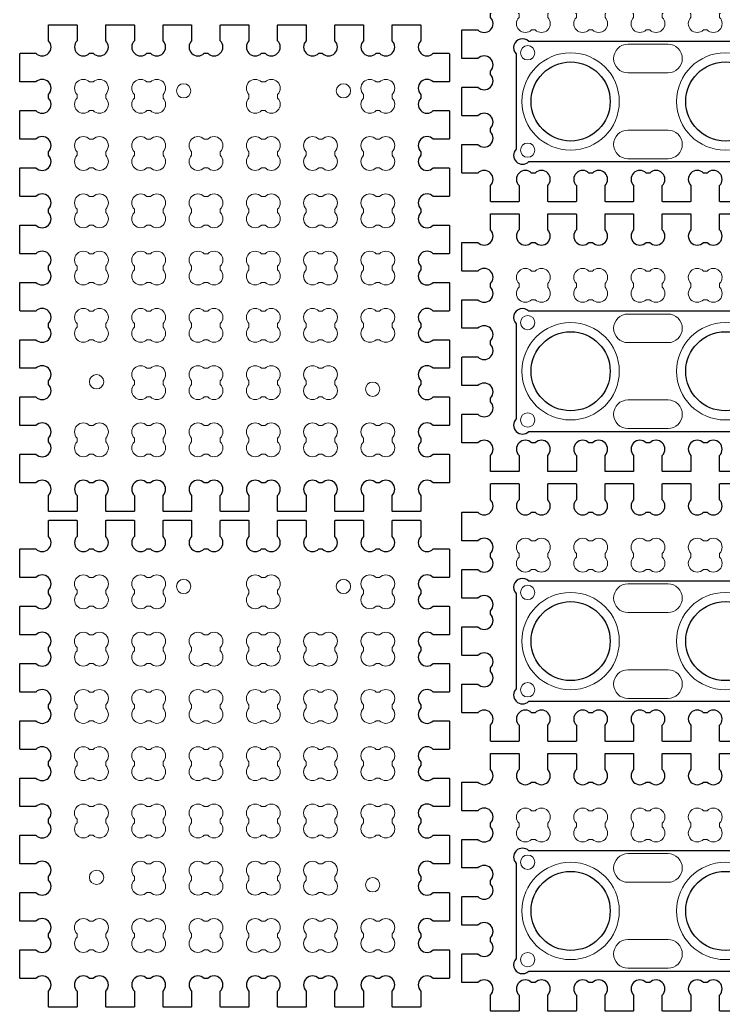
# Model space of a CAD drawing. Header units: millimetres. Extents: x -127 to 554, y -606 to 1045.
# Drawn here: x 311.4 to 434.2, y -32.5 to 140.6 of the extents above; entities that cross this region are included whole.
import ezdxf

# ---------------------------------------------------------------- set-up
doc = ezdxf.new("R2010")
doc.units = ezdxf.units.MM
doc.layers.get('0').update_dxf_attribs({"lineweight": 25})
doc.layers.add('grav1.5mm', color=4, linetype='Continuous')
doc.layers.add('holes', color=1, linetype='Continuous', lineweight=0)

# ---------------------------------------------------------------- blocks, each defined once
blk = doc.blocks.new('*U33')
for p, q in [((-13.5, -13), (-13.5, -13)), ((13.5, -13), (13.5, -13))]:
    blk.add_line(p, q)
blk.add_lwpolyline([(27.4, 22.5, -0.414214), (27.5, 22.4), (27.5, 19.69, 0.414214), (27.5, 17.5, 0.414214), (29.69, 17.5), (32.4, 17.5, -0.414214), (32.5, 17.4), (32.5, 12.6, -0.414214), (32.4, 12.5), (29.69, 12.5, 0.414214), (27.5, 12.5, 0.414214), (27.5, 10.31), (27.5, 9.69, 0.414214), (27.5, 7.5, 0.414214), (29.69, 7.5), (32.4, 7.5, -0.414214), (32.5, 7.4), (32.5, 2.6, -0.414214), (32.4, 2.5), (29.69, 2.5, 0.414214), (27.5, 2.5, 0.414214), (27.5, 0.31), (27.5, -0.31, 0.414214), (27.5, -2.5, 0.414214), (29.69, -2.5), (32.4, -2.5, -0.414214), (32.5, -2.6), (32.5, -7.4, -0.414214), (32.4, -7.5), (29.69, -7.5, 0.414214), (27.5, -7.5, 0.414214), (27.5, -9.69), (27.5, -10.31, 0.414214), (27.5, -12.5, 0.414214), (29.69, -12.5), (32.4, -12.5, -0.414214), (32.5, -12.6), (32.5, -17.4, -0.414214), (32.4, -17.5), (29.69, -17.5, 0.414214), (27.5, -17.5, 0.414214), (27.5, -19.69), (27.5, -22.4, -0.414214), (27.4, -22.5), (22.6, -22.5, -0.414214), (22.5, -22.4), (22.5, -19.69, 0.414214), (22.5, -17.5, 0.414214), (20.31, -17.5), (19.69, -17.5, 0.414214), (17.5, -17.5, 0.414214), (17.5, -19.69), (17.5, -22.4, -0.414214), (17.4, -22.5), (12.6, -22.5, -0.414214), (12.5, -22.4), (12.5, -19.69, 0.414214), (12.5, -17.5, 0.414214), (10.31, -17.5), (9.69, -17.5, 0.414214), (7.5, -17.5, 0.414214), (7.5, -19.69), (7.5, -22.4, -0.414214), (7.4, -22.5), (2.6, -22.5, -0.414214), (2.5, -22.4), (2.5, -19.69, 0.414214), (2.5, -17.5, 0.414214), (0.31, -17.5), (-0.31, -17.5, 0.414214), (-2.5, -17.5, 0.414214), (-2.5, -19.69), (-2.5, -22.4, -0.414214), (-2.6, -22.5), (-7.4, -22.5, -0.414214), (-7.5, -22.4), (-7.5, -19.69, 0.414214), (-7.5, -17.5, 0.414214), (-9.69, -17.5), (-10.31, -17.5, 0.414214), (-12.5, -17.5, 0.414214), (-12.5, -19.69), (-12.5, -22.4, -0.414214), (-12.6, -22.5), (-17.4, -22.5, -0.414214), (-17.5, -22.4), (-17.5, -19.69, 0.414214), (-17.5, -17.5, 0.414214), (-19.69, -17.5), (-20.31, -17.5, 0.414214), (-22.5, -17.5, 0.414214), (-22.5, -19.69), (-22.5, -22.4, -0.414214), (-22.6, -22.5), (-27.4, -22.5, -0.414214), (-27.5, -22.4), (-27.5, -19.69, 0.414214), (-27.5, -17.5, 0.414214), (-29.69, -17.5), (-32.4, -17.5, -0.414214), (-32.5, -17.4), (-32.5, -12.6, -0.414214), (-32.4, -12.5), (-29.69, -12.5, 0.414214), (-27.5, -12.5, 0.414214), (-27.5, -10.31), (-27.5, -9.69, 0.414214), (-27.5, -7.5, 0.414214), (-29.69, -7.5), (-32.4, -7.5, -0.414214), (-32.5, -7.4), (-32.5, -2.6, -0.414214), (-32.4, -2.5), (-29.69, -2.5, 0.414214), (-27.5, -2.5, 0.414214), (-27.5, -0.31), (-27.5, 0.31, 0.414214), (-27.5, 2.5, 0.414214), (-29.69, 2.5), (-32.4, 2.5, -0.414214), (-32.5, 2.6), (-32.5, 7.4, -0.414214), (-32.4, 7.5), (-29.69, 7.5, 0.414214), (-27.5, 7.5, 0.414214), (-27.5, 9.69), (-27.5, 10.31, 0.414214), (-27.5, 12.5, 0.414214), (-29.69, 12.5), (-32.4, 12.5, -0.414214), (-32.5, 12.6), (-32.5, 17.4, -0.414214), (-32.4, 17.5), (-29.69, 17.5, 0.414214), (-27.5, 17.5, 0.414214), (-27.5, 19.69), (-27.5, 22.4, -0.414214), (-27.4, 22.5), (-22.6, 22.5, -0.414214), (-22.5, 22.4), (-22.5, 19.69, 0.414214), (-22.5, 17.5, 0.414214), (-20.31, 17.5), (-19.69, 17.5, 0.414214), (-17.5, 17.5, 0.414214), (-17.5, 19.69), (-17.5, 22.4, -0.414214), (-17.4, 22.5), (-12.6, 22.5, -0.414214), (-12.5, 22.4), (-12.5, 19.69, 0.414214), (-12.5, 17.5, 0.414214), (-10.31, 17.5), (-9.69, 17.5, 0.414214), (-7.5, 17.5, 0.414214), (-7.5, 19.69), (-7.5, 22.4, -0.414214), (-7.4, 22.5), (-2.6, 22.5, -0.414214), (-2.5, 22.4), (-2.5, 19.69, 0.414214), (-2.5, 17.5, 0.414214), (-0.31, 17.5), (0.31, 17.5, 0.414214), (2.5, 17.5, 0.414214), (2.5, 19.69), (2.5, 22.4, -0.414214), (2.6, 22.5), (7.4, 22.5, -0.414214), (7.5, 22.4), (7.5, 19.69, 0.414214), (7.5, 17.5, 0.414214), (9.69, 17.5), (10.31, 17.5, 0.414214), (12.5, 17.5, 0.414214), (12.5, 19.69), (12.5, 22.4, -0.414214), (12.6, 22.5), (17.4, 22.5, -0.414214), (17.5, 22.4), (17.5, 19.69, 0.414214), (17.5, 17.5, 0.414214), (19.69, 17.5), (20.31, 17.5, 0.414214), (22.5, 17.5, 0.414214), (22.5, 19.69), (22.5, 22.4, -0.414214), (22.6, 22.5), (27.4, 22.5)], format="xyb", close=True)
at = {"layer": 'grav1.5mm', "flags": 128}
blk.add_lwpolyline([(23, 3.31, 1), (20.81, 5.5), (-20.81, 5.5, 1), (-23, 3.31), (-23, -13.31, 1), (-20.81, -15.5), (20.81, -15.5, 1), (23, -13.31), (23, 3.31)], format="xyb", dxfattribs=at)
at = {"layer": 'grav1.5mm'}
for centre in [(-13.5, -5), (13.5, -5)]:
    blk.add_circle(centre, 6.9, dxfattribs=at)
at = {"layer": 'holes'}
for points in [[(-22.5, 9.69, 0.414214), (-22.5, 7.5, 0.414214), (-20.31, 7.5), (-19.69, 7.5, 0.414214), (-17.5, 7.5, 0.414214), (-17.5, 9.69), (-17.5, 10.31, 0.414214), (-17.5, 12.5, 0.414214), (-19.69, 12.5), (-20.31, 12.5, 0.414214), (-22.5, 12.5, 0.414214), (-22.5, 10.31), (-22.5, 9.69)], [(-12.5, 9.69, 0.414214), (-12.5, 7.5, 0.414214), (-10.31, 7.5), (-9.69, 7.5, 0.414214), (-7.5, 7.5, 0.414214), (-7.5, 9.69), (-7.5, 10.31, 0.414214), (-7.5, 12.5, 0.414214), (-9.69, 12.5), (-10.31, 12.5, 0.414214), (-12.5, 12.5, 0.414214), (-12.5, 10.31), (-12.5, 9.69)], [(-2.5, 9.69, 0.414214), (-2.5, 7.5, 0.414214), (-0.31, 7.5), (0.31, 7.5, 0.414214), (2.5, 7.5, 0.414214), (2.5, 9.69), (2.5, 10.31, 0.414214), (2.5, 12.5, 0.414214), (0.31, 12.5), (-0.31, 12.5, 0.414214), (-2.5, 12.5, 0.414214), (-2.5, 10.31), (-2.5, 9.69)], [(7.5, 9.69, 0.414214), (7.5, 7.5, 0.414214), (9.69, 7.5), (10.31, 7.5, 0.414214), (12.5, 7.5, 0.414214), (12.5, 9.69), (12.5, 10.31, 0.414214), (12.5, 12.5, 0.414214), (10.31, 12.5), (9.69, 12.5, 0.414214), (7.5, 12.5, 0.414214), (7.5, 10.31), (7.5, 9.69)], [(17.5, 9.69, 0.414214), (17.5, 7.5, 0.414214), (19.69, 7.5), (20.31, 7.5, 0.414214), (22.5, 7.5, 0.414214), (22.5, 9.69), (22.5, 10.31, 0.414214), (22.5, 12.5, 0.414214), (20.31, 12.5), (19.69, 12.5, 0.414214), (17.5, 12.5, 0.414214), (17.5, 10.31), (17.5, 9.69)]]:
    blk.add_lwpolyline(points, format="xyb", close=True, dxfattribs=at)
at = {"layer": 'holes', "flags": 128}
for points in [[(6, 2.5), (6, 2.5, -0.414214), (3.5, 0), (-3.5, 0, -0.414214), (-6, 2.5), (-6, 2.5, -0.414214), (-3.5, 5), (3.5, 5, -0.414214), (6, 2.5)], [(6, -12.5), (6, -12.5, -0.414214), (3.5, -15), (-3.5, -15, -0.414214), (-6, -12.5), (-6, -12.5, -0.414214), (-3.5, -10), (3.5, -10, -0.414214), (6, -12.5)]]:
    blk.add_lwpolyline(points, format="xyb", dxfattribs=at)
at = {"layer": 'holes'}
for centre, radius in [((-21, 3.5), 1.25), ((-13.5, -5), 8.5), ((13.5, -5), 8.5), ((21, 3.5), 1.25), ((-21, -13.5), 1.25), ((21, -13.5), 1.25)]:
    blk.add_circle(centre, radius, dxfattribs=at)
blk = doc.blocks.new('*U34')
at = {"color": 0, "linetype": 'ByBlock', "lineweight": -2, "transparency": 16777216}
for p in [(0, 141.34), (0, 94.23), (0, 47.11), (0, 0)]:
    blk.add_blockref('*U33', p, dxfattribs=at)

msp = doc.modelspace()

# ---------------------------------------------------------------- linework, layer by layer
for points in [[(311.52, 59.76, -0.414214), (311.42, 59.86), (311.42, 64.66, -0.414214), (311.52, 64.76), (314.23, 64.76, 0.414214), (316.42, 64.76, 0.414214), (316.42, 66.95), (316.42, 67.57, 0.414214), (316.42, 69.76, 0.414214), (314.23, 69.76), (311.52, 69.76, -0.414214), (311.42, 69.86), (311.42, 74.66, -0.414214), (311.52, 74.76), (314.23, 74.76, 0.414214), (316.42, 74.76, 0.414214), (316.42, 76.95), (316.42, 77.57, 0.414214), (316.42, 79.76, 0.414214), (314.23, 79.76), (311.52, 79.76, -0.414214), (311.42, 79.86), (311.42, 84.66, -0.414214), (311.52, 84.76), (314.23, 84.76, 0.414214), (316.42, 84.76, 0.414214), (316.42, 86.95), (316.42, 87.57, 0.414214), (316.42, 89.76, 0.414214), (314.23, 89.76), (311.52, 89.76, -0.414214), (311.42, 89.86), (311.42, 94.66, -0.414214), (311.52, 94.76), (314.23, 94.76, 0.414214), (316.42, 94.76, 0.414214), (316.42, 96.95), (316.42, 97.57, 0.414214), (316.42, 99.76, 0.414214), (314.23, 99.76), (311.52, 99.76, -0.414214), (311.42, 99.86), (311.42, 104.66, -0.414214), (311.52, 104.76), (314.23, 104.76, 0.414214), (316.42, 104.76, 0.414214), (316.42, 106.95), (316.42, 107.57, 0.414214), (316.42, 109.76, 0.414214), (314.23, 109.76), (311.52, 109.76, -0.414214), (311.42, 109.86), (311.42, 114.66, -0.414214), (311.52, 114.76), (314.23, 114.76, 0.414214), (316.42, 114.76, 0.414214), (316.42, 116.95), (316.42, 117.57, 0.414214), (316.42, 119.76, 0.414214), (314.23, 119.76), (311.52, 119.76, -0.414214), (311.42, 119.86), (311.42, 124.66, -0.414214), (311.52, 124.76), (314.23, 124.76, 0.414214), (316.42, 124.76, 0.414214), (316.42, 126.95), (316.42, 127.57, 0.414214), (316.42, 129.76, 0.414214), (314.23, 129.76), (311.52, 129.76, -0.414214), (311.42, 129.86), (311.42, 134.66, -0.414214), (311.52, 134.76), (314.23, 134.76, 0.414214), (316.42, 134.76, 0.414214), (316.42, 136.95), (316.42, 139.66, -0.414214), (316.52, 139.76), (321.32, 139.76, -0.414214), (321.42, 139.66), (321.42, 136.95, 0.414214), (321.42, 134.76, 0.414214), (323.61, 134.76), (324.23, 134.76, 0.414214), (326.42, 134.76, 0.414214), (326.42, 136.95), (326.42, 139.66, -0.414214), (326.52, 139.76), (331.32, 139.76, -0.414214), (331.42, 139.66), (331.42, 136.95, 0.414214), (331.42, 134.76, 0.414214), (333.61, 134.76), (334.23, 134.76, 0.414214), (336.42, 134.76, 0.414214), (336.42, 136.95), (336.42, 139.66, -0.414214), (336.52, 139.76), (341.32, 139.76, -0.414214), (341.42, 139.66), (341.42, 136.95, 0.414214), (341.42, 134.76, 0.414214), (343.61, 134.76), (344.23, 134.76, 0.414214), (346.42, 134.76, 0.414214), (346.42, 136.95), (346.42, 139.66, -0.414214), (346.52, 139.76), (351.32, 139.76, -0.414214), (351.42, 139.66), (351.42, 136.95, 0.414214), (351.42, 134.76, 0.414214), (353.61, 134.76), (354.23, 134.76, 0.414214), (356.42, 134.76, 0.414214), (356.42, 136.95), (356.42, 139.66, -0.414214), (356.52, 139.76), (361.32, 139.76, -0.414214), (361.42, 139.66), (361.42, 136.95, 0.414214), (361.42, 134.76, 0.414214), (363.61, 134.76), (364.23, 134.76, 0.414214), (366.42, 134.76, 0.414214), (366.42, 136.95), (366.42, 139.66, -0.414214), (366.52, 139.76), (371.32, 139.76, -0.414214), (371.42, 139.66), (371.42, 136.95, 0.414214), (371.42, 134.76, 0.414214), (373.61, 134.76), (374.23, 134.76, 0.414214), (376.42, 134.76, 0.414214), (376.42, 136.95), (376.42, 139.66, -0.414214), (376.52, 139.76), (381.32, 139.76, -0.414214), (381.42, 139.66), (381.42, 136.95, 0.414214), (381.42, 134.76, 0.414214), (383.61, 134.76), (386.32, 134.76, -0.414214), (386.42, 134.66), (386.42, 129.86, -0.414214), (386.32, 129.76), (383.61, 129.76, 0.414214), (381.42, 129.76, 0.414214), (381.42, 127.57), (381.42, 126.95, 0.414214), (381.42, 124.76, 0.414214), (383.61, 124.76), (386.32, 124.76, -0.414214), (386.42, 124.66), (386.42, 119.86, -0.414214), (386.32, 119.76), (383.61, 119.76, 0.414214), (381.42, 119.76, 0.414214), (381.42, 117.57), (381.42, 116.95, 0.414214), (381.42, 114.76, 0.414214), (383.61, 114.76), (386.32, 114.76, -0.414214), (386.42, 114.66), (386.42, 109.86, -0.414214), (386.32, 109.76), (383.61, 109.76, 0.414214), (381.42, 109.76, 0.414214), (381.42, 107.57), (381.42, 106.95, 0.414214), (381.42, 104.76, 0.414214), (383.61, 104.76), (386.32, 104.76, -0.414214), (386.42, 104.66), (386.42, 99.86, -0.414214), (386.32, 99.76), (383.61, 99.76, 0.414214), (381.42, 99.76, 0.414214), (381.42, 97.57), (381.42, 96.95, 0.414214), (381.42, 94.76, 0.414214), (383.61, 94.76), (386.32, 94.76, -0.414214), (386.42, 94.66), (386.42, 89.86, -0.414214), (386.32, 89.76), (383.61, 89.76, 0.414214), (381.42, 89.76, 0.414214), (381.42, 87.57), (381.42, 86.95, 0.414214), (381.42, 84.76, 0.414214), (383.61, 84.76), (386.32, 84.76, -0.414214), (386.42, 84.66), (386.42, 79.86, -0.414214), (386.32, 79.76), (383.61, 79.76, 0.414214), (381.42, 79.76, 0.414214), (381.42, 77.57), (381.42, 76.95, 0.414214), (381.42, 74.76, 0.414214), (383.61, 74.76), (386.32, 74.76, -0.414214), (386.42, 74.66), (386.42, 69.86, -0.414214), (386.32, 69.76), (383.61, 69.76, 0.414214), (381.42, 69.76, 0.414214), (381.42, 67.57), (381.42, 66.95, 0.414214), (381.42, 64.76, 0.414214), (383.61, 64.76), (386.32, 64.76, -0.414214), (386.42, 64.66), (386.42, 59.86, -0.414214), (386.32, 59.76), (383.61, 59.76, 0.414214), (381.42, 59.76, 0.414214), (381.42, 57.57), (381.42, 54.86, -0.414214), (381.32, 54.76), (376.52, 54.76, -0.414214), (376.42, 54.86), (376.42, 57.57, 0.414214), (376.42, 59.76, 0.414214), (374.23, 59.76), (373.61, 59.76, 0.414214), (371.42, 59.76, 0.414214), (371.42, 57.57), (371.42, 54.86, -0.414214), (371.32, 54.76), (366.52, 54.76, -0.414214), (366.42, 54.86), (366.42, 57.57, 0.414214), (366.42, 59.76, 0.414214), (364.23, 59.76), (363.61, 59.76, 0.414214), (361.42, 59.76, 0.414214), (361.42, 57.57), (361.42, 54.86, -0.414214), (361.32, 54.76), (356.52, 54.76, -0.414214), (356.42, 54.86), (356.42, 57.57, 0.414214), (356.42, 59.76, 0.414214), (354.23, 59.76), (353.61, 59.76, 0.414214), (351.42, 59.76, 0.414214), (351.42, 57.57), (351.42, 54.86, -0.414214), (351.32, 54.76), (346.52, 54.76, -0.414214), (346.42, 54.86), (346.42, 57.57, 0.414214), (346.42, 59.76, 0.414214), (344.23, 59.76), (343.61, 59.76, 0.414214), (341.42, 59.76, 0.414214), (341.42, 57.57), (341.42, 54.86, -0.414214), (341.32, 54.76), (336.52, 54.76, -0.414214), (336.42, 54.86), (336.42, 57.57, 0.414214), (336.42, 59.76, 0.414214), (334.23, 59.76), (333.61, 59.76, 0.414214), (331.42, 59.76, 0.414214), (331.42, 57.57), (331.42, 54.86, -0.414214), (331.32, 54.76), (326.52, 54.76, -0.414214), (326.42, 54.86), (326.42, 57.57, 0.414214), (326.42, 59.76, 0.414214), (324.23, 59.76), (323.61, 59.76, 0.414214), (321.42, 59.76, 0.414214), (321.42, 57.57), (321.42, 54.86, -0.414214), (321.32, 54.76), (316.52, 54.76, -0.414214), (316.42, 54.86), (316.42, 57.57, 0.414214), (316.42, 59.76, 0.414214), (314.23, 59.76), (311.52, 59.76)], [(311.52, -26.78, -0.414214), (311.42, -26.68), (311.42, -21.88, -0.414214), (311.52, -21.78), (314.23, -21.78, 0.414214), (316.42, -21.78, 0.414214), (316.42, -19.59), (316.42, -18.98, 0.414214), (316.42, -16.78, 0.414214), (314.23, -16.78), (311.52, -16.78, -0.414214), (311.42, -16.68), (311.42, -11.88, -0.414214), (311.52, -11.78), (314.23, -11.78, 0.414214), (316.42, -11.78, 0.414214), (316.42, -9.59), (316.42, -8.98, 0.414214), (316.42, -6.78, 0.414214), (314.23, -6.78), (311.52, -6.78, -0.414214), (311.42, -6.68), (311.42, -1.88, -0.414214), (311.52, -1.78), (314.23, -1.78, 0.414214), (316.42, -1.78, 0.414214), (316.42, 0.41), (316.42, 1.02, 0.414214), (316.42, 3.22, 0.414214), (314.23, 3.22), (311.52, 3.22, -0.414214), (311.42, 3.32), (311.42, 8.12, -0.414214), (311.52, 8.22), (314.23, 8.22, 0.414214), (316.42, 8.22, 0.414214), (316.42, 10.41), (316.42, 11.02, 0.414214), (316.42, 13.22, 0.414214), (314.23, 13.22), (311.52, 13.22, -0.414214), (311.42, 13.32), (311.42, 18.12, -0.414214), (311.52, 18.22), (314.23, 18.22, 0.414214), (316.42, 18.22, 0.414214), (316.42, 20.41), (316.42, 21.02, 0.414214), (316.42, 23.22, 0.414214), (314.23, 23.22), (311.52, 23.22, -0.414214), (311.42, 23.32), (311.42, 28.12, -0.414214), (311.52, 28.22), (314.23, 28.22, 0.414214), (316.42, 28.22, 0.414214), (316.42, 30.41), (316.42, 31.02, 0.414214), (316.42, 33.22, 0.414214), (314.23, 33.22), (311.52, 33.22, -0.414214), (311.42, 33.32), (311.42, 38.12, -0.414214), (311.52, 38.22), (314.23, 38.22, 0.414214), (316.42, 38.22, 0.414214), (316.42, 40.41), (316.42, 41.02, 0.414214), (316.42, 43.22, 0.414214), (314.23, 43.22), (311.52, 43.22, -0.414214), (311.42, 43.32), (311.42, 48.12, -0.414214), (311.52, 48.22), (314.23, 48.22, 0.414214), (316.42, 48.22, 0.414214), (316.42, 50.41), (316.42, 53.12, -0.414214), (316.52, 53.22), (321.32, 53.22, -0.414214), (321.42, 53.12), (321.42, 50.41, 0.414214), (321.42, 48.22, 0.414214), (323.61, 48.22), (324.23, 48.22, 0.414214), (326.42, 48.22, 0.414214), (326.42, 50.41), (326.42, 53.12, -0.414214), (326.52, 53.22), (331.32, 53.22, -0.414214), (331.42, 53.12), (331.42, 50.41, 0.414214), (331.42, 48.22, 0.414214), (333.61, 48.22), (334.23, 48.22, 0.414214), (336.42, 48.22, 0.414214), (336.42, 50.41), (336.42, 53.12, -0.414214), (336.52, 53.22), (341.32, 53.22, -0.414214), (341.42, 53.12), (341.42, 50.41, 0.414214), (341.42, 48.22, 0.414214), (343.61, 48.22), (344.23, 48.22, 0.414214), (346.42, 48.22, 0.414214), (346.42, 50.41), (346.42, 53.12, -0.414214), (346.52, 53.22), (351.32, 53.22, -0.414214), (351.42, 53.12), (351.42, 50.41, 0.414214), (351.42, 48.22, 0.414214), (353.61, 48.22), (354.23, 48.22, 0.414214), (356.42, 48.22, 0.414214), (356.42, 50.41), (356.42, 53.12, -0.414214), (356.52, 53.22), (361.32, 53.22, -0.414214), (361.42, 53.12), (361.42, 50.41, 0.414214), (361.42, 48.22, 0.414214), (363.61, 48.22), (364.23, 48.22, 0.414214), (366.42, 48.22, 0.414214), (366.42, 50.41), (366.42, 53.12, -0.414214), (366.52, 53.22), (371.32, 53.22, -0.414214), (371.42, 53.12), (371.42, 50.41, 0.414214), (371.42, 48.22, 0.414214), (373.61, 48.22), (374.23, 48.22, 0.414214), (376.42, 48.22, 0.414214), (376.42, 50.41), (376.42, 53.12, -0.414214), (376.52, 53.22), (381.32, 53.22, -0.414214), (381.42, 53.12), (381.42, 50.41, 0.414214), (381.42, 48.22, 0.414214), (383.61, 48.22), (386.32, 48.22, -0.414214), (386.42, 48.12), (386.42, 43.32, -0.414214), (386.32, 43.22), (383.61, 43.22, 0.414214), (381.42, 43.22, 0.414214), (381.42, 41.02), (381.42, 40.41, 0.414214), (381.42, 38.22, 0.414214), (383.61, 38.22), (386.32, 38.22, -0.414214), (386.42, 38.12), (386.42, 33.32, -0.414214), (386.32, 33.22), (383.61, 33.22, 0.414214), (381.42, 33.22, 0.414214), (381.42, 31.02), (381.42, 30.41, 0.414214), (381.42, 28.22, 0.414214), (383.61, 28.22), (386.32, 28.22, -0.414214), (386.42, 28.12), (386.42, 23.32, -0.414214), (386.32, 23.22), (383.61, 23.22, 0.414214), (381.42, 23.22, 0.414214), (381.42, 21.02), (381.42, 20.41, 0.414214), (381.42, 18.22, 0.414214), (383.61, 18.22), (386.32, 18.22, -0.414214), (386.42, 18.12), (386.42, 13.32, -0.414214), (386.32, 13.22), (383.61, 13.22, 0.414214), (381.42, 13.22, 0.414214), (381.42, 11.02), (381.42, 10.41, 0.414214), (381.42, 8.22, 0.414214), (383.61, 8.22), (386.32, 8.22, -0.414214), (386.42, 8.12), (386.42, 3.32, -0.414214), (386.32, 3.22), (383.61, 3.22, 0.414214), (381.42, 3.22, 0.414214), (381.42, 1.02), (381.42, 0.41, 0.414214), (381.42, -1.78, 0.414214), (383.61, -1.78), (386.32, -1.78, -0.414214), (386.42, -1.88), (386.42, -6.68, -0.414214), (386.32, -6.78), (383.61, -6.78, 0.414214), (381.42, -6.78, 0.414214), (381.42, -8.98), (381.42, -9.59, 0.414214), (381.42, -11.78, 0.414214), (383.61, -11.78), (386.32, -11.78, -0.414214), (386.42, -11.88), (386.42, -16.68, -0.414214), (386.32, -16.78), (383.61, -16.78, 0.414214), (381.42, -16.78, 0.414214), (381.42, -18.98), (381.42, -19.59, 0.414214), (381.42, -21.78, 0.414214), (383.61, -21.78), (386.32, -21.78, -0.414214), (386.42, -21.88), (386.42, -26.68, -0.414214), (386.32, -26.78), (383.61, -26.78, 0.414214), (381.42, -26.78, 0.414214), (381.42, -28.98), (381.42, -31.68, -0.414214), (381.32, -31.78), (376.52, -31.78, -0.414214), (376.42, -31.68), (376.42, -28.98, 0.414214), (376.42, -26.78, 0.414214), (374.23, -26.78), (373.61, -26.78, 0.414214), (371.42, -26.78, 0.414214), (371.42, -28.98), (371.42, -31.68, -0.414214), (371.32, -31.78), (366.52, -31.78, -0.414214), (366.42, -31.68), (366.42, -28.98, 0.414214), (366.42, -26.78, 0.414214), (364.23, -26.78), (363.61, -26.78, 0.414214), (361.42, -26.78, 0.414214), (361.42, -28.98), (361.42, -31.68, -0.414214), (361.32, -31.78), (356.52, -31.78, -0.414214), (356.42, -31.68), (356.42, -28.98, 0.414214), (356.42, -26.78, 0.414214), (354.23, -26.78), (353.61, -26.78, 0.414214), (351.42, -26.78, 0.414214), (351.42, -28.98), (351.42, -31.68, -0.414214), (351.32, -31.78), (346.52, -31.78, -0.414214), (346.42, -31.68), (346.42, -28.98, 0.414214), (346.42, -26.78, 0.414214), (344.23, -26.78), (343.61, -26.78, 0.414214), (341.42, -26.78, 0.414214), (341.42, -28.98), (341.42, -31.68, -0.414214), (341.32, -31.78), (336.52, -31.78, -0.414214), (336.42, -31.68), (336.42, -28.98, 0.414214), (336.42, -26.78, 0.414214), (334.23, -26.78), (333.61, -26.78, 0.414214), (331.42, -26.78, 0.414214), (331.42, -28.98), (331.42, -31.68, -0.414214), (331.32, -31.78), (326.52, -31.78, -0.414214), (326.42, -31.68), (326.42, -28.98, 0.414214), (326.42, -26.78, 0.414214), (324.23, -26.78), (323.61, -26.78, 0.414214), (321.42, -26.78, 0.414214), (321.42, -28.98), (321.42, -31.68, -0.414214), (321.32, -31.78), (316.52, -31.78, -0.414214), (316.42, -31.68), (316.42, -28.98, 0.414214), (316.42, -26.78, 0.414214), (314.23, -26.78), (311.52, -26.78)]]:
    msp.add_lwpolyline(points, format="xyb", close=True)
at = {"layer": 'holes'}
for points in [[(324.23, 124.76, 0.414214), (326.42, 124.76, 0.414214), (326.42, 126.95), (326.42, 127.57, 0.414214), (326.42, 129.76, 0.414214), (324.23, 129.76), (323.61, 129.76, 0.414214), (321.42, 129.76, 0.414214), (321.42, 127.57), (321.42, 126.95, 0.414214), (321.42, 124.76, 0.414214), (323.61, 124.76), (324.23, 124.76)], [(334.23, 124.76, 0.414214), (336.42, 124.76, 0.414214), (336.42, 126.95), (336.42, 127.57, 0.414214), (336.42, 129.76, 0.414214), (334.23, 129.76), (333.61, 129.76, 0.414214), (331.42, 129.76, 0.414214), (331.42, 127.57), (331.42, 126.95, 0.414214), (331.42, 124.76, 0.414214), (333.61, 124.76), (334.23, 124.76)], [(354.23, 124.76, 0.414214), (356.42, 124.76, 0.414214), (356.42, 126.95), (356.42, 127.57, 0.414214), (356.42, 129.76, 0.414214), (354.23, 129.76), (353.61, 129.76, 0.414214), (351.42, 129.76, 0.414214), (351.42, 127.57), (351.42, 126.95, 0.414214), (351.42, 124.76, 0.414214), (353.61, 124.76), (354.23, 124.76)], [(374.23, 124.76, 0.414214), (376.42, 124.76, 0.414214), (376.42, 126.95), (376.42, 127.57, 0.414214), (376.42, 129.76, 0.414214), (374.23, 129.76), (373.61, 129.76, 0.414214), (371.42, 129.76, 0.414214), (371.42, 127.57), (371.42, 126.95, 0.414214), (371.42, 124.76, 0.414214), (373.61, 124.76), (374.23, 124.76)], [(324.23, 114.76, 0.414214), (326.42, 114.76, 0.414214), (326.42, 116.95), (326.42, 117.57, 0.414214), (326.42, 119.76, 0.414214), (324.23, 119.76), (323.61, 119.76, 0.414214), (321.42, 119.76, 0.414214), (321.42, 117.57), (321.42, 116.95, 0.414214), (321.42, 114.76, 0.414214), (323.61, 114.76), (324.23, 114.76)], [(334.23, 114.76, 0.414214), (336.42, 114.76, 0.414214), (336.42, 116.95), (336.42, 117.57, 0.414214), (336.42, 119.76, 0.414214), (334.23, 119.76), (333.61, 119.76, 0.414214), (331.42, 119.76, 0.414214), (331.42, 117.57), (331.42, 116.95, 0.414214), (331.42, 114.76, 0.414214), (333.61, 114.76), (334.23, 114.76)], [(344.23, 114.76, 0.414214), (346.42, 114.76, 0.414214), (346.42, 116.95), (346.42, 117.57, 0.414214), (346.42, 119.76, 0.414214), (344.23, 119.76), (343.61, 119.76, 0.414214), (341.42, 119.76, 0.414214), (341.42, 117.57), (341.42, 116.95, 0.414214), (341.42, 114.76, 0.414214), (343.61, 114.76), (344.23, 114.76)], [(354.23, 114.76, 0.414214), (356.42, 114.76, 0.414214), (356.42, 116.95), (356.42, 117.57, 0.414214), (356.42, 119.76, 0.414214), (354.23, 119.76), (353.61, 119.76, 0.414214), (351.42, 119.76, 0.414214), (351.42, 117.57), (351.42, 116.95, 0.414214), (351.42, 114.76, 0.414214), (353.61, 114.76), (354.23, 114.76)], [(364.23, 114.76, 0.414214), (366.42, 114.76, 0.414214), (366.42, 116.95), (366.42, 117.57, 0.414214), (366.42, 119.76, 0.414214), (364.23, 119.76), (363.61, 119.76, 0.414214), (361.42, 119.76, 0.414214), (361.42, 117.57), (361.42, 116.95, 0.414214), (361.42, 114.76, 0.414214), (363.61, 114.76), (364.23, 114.76)], [(374.23, 114.76, 0.414214), (376.42, 114.76, 0.414214), (376.42, 116.95), (376.42, 117.57, 0.414214), (376.42, 119.76, 0.414214), (374.23, 119.76), (373.61, 119.76, 0.414214), (371.42, 119.76, 0.414214), (371.42, 117.57), (371.42, 116.95, 0.414214), (371.42, 114.76, 0.414214), (373.61, 114.76), (374.23, 114.76)], [(324.23, 104.76, 0.414214), (326.42, 104.76, 0.414214), (326.42, 106.95), (326.42, 107.57, 0.414214), (326.42, 109.76, 0.414214), (324.23, 109.76), (323.61, 109.76, 0.414214), (321.42, 109.76, 0.414214), (321.42, 107.57), (321.42, 106.95, 0.414214), (321.42, 104.76, 0.414214), (323.61, 104.76), (324.23, 104.76)], [(334.23, 104.76, 0.414214), (336.42, 104.76, 0.414214), (336.42, 106.95), (336.42, 107.57, 0.414214), (336.42, 109.76, 0.414214), (334.23, 109.76), (333.61, 109.76, 0.414214), (331.42, 109.76, 0.414214), (331.42, 107.57), (331.42, 106.95, 0.414214), (331.42, 104.76, 0.414214), (333.61, 104.76), (334.23, 104.76)], [(344.23, 104.76, 0.414214), (346.42, 104.76, 0.414214), (346.42, 106.95), (346.42, 107.57, 0.414214), (346.42, 109.76, 0.414214), (344.23, 109.76), (343.61, 109.76, 0.414214), (341.42, 109.76, 0.414214), (341.42, 107.57), (341.42, 106.95, 0.414214), (341.42, 104.76, 0.414214), (343.61, 104.76), (344.23, 104.76)], [(354.23, 104.76, 0.414214), (356.42, 104.76, 0.414214), (356.42, 106.95), (356.42, 107.57, 0.414214), (356.42, 109.76, 0.414214), (354.23, 109.76), (353.61, 109.76, 0.414214), (351.42, 109.76, 0.414214), (351.42, 107.57), (351.42, 106.95, 0.414214), (351.42, 104.76, 0.414214), (353.61, 104.76), (354.23, 104.76)], [(364.23, 104.76, 0.414214), (366.42, 104.76, 0.414214), (366.42, 106.95), (366.42, 107.57, 0.414214), (366.42, 109.76, 0.414214), (364.23, 109.76), (363.61, 109.76, 0.414214), (361.42, 109.76, 0.414214), (361.42, 107.57), (361.42, 106.95, 0.414214), (361.42, 104.76, 0.414214), (363.61, 104.76), (364.23, 104.76)], [(374.23, 104.76, 0.414214), (376.42, 104.76, 0.414214), (376.42, 106.95), (376.42, 107.57, 0.414214), (376.42, 109.76, 0.414214), (374.23, 109.76), (373.61, 109.76, 0.414214), (371.42, 109.76, 0.414214), (371.42, 107.57), (371.42, 106.95, 0.414214), (371.42, 104.76, 0.414214), (373.61, 104.76), (374.23, 104.76)], [(324.23, 94.76, 0.414214), (326.42, 94.76, 0.414214), (326.42, 96.95), (326.42, 97.57, 0.414214), (326.42, 99.76, 0.414214), (324.23, 99.76), (323.61, 99.76, 0.414214), (321.42, 99.76, 0.414214), (321.42, 97.57), (321.42, 96.95, 0.414214), (321.42, 94.76, 0.414214), (323.61, 94.76), (324.23, 94.76)], [(334.23, 94.76, 0.414214), (336.42, 94.76, 0.414214), (336.42, 96.95), (336.42, 97.57, 0.414214), (336.42, 99.76, 0.414214), (334.23, 99.76), (333.61, 99.76, 0.414214), (331.42, 99.76, 0.414214), (331.42, 97.57), (331.42, 96.95, 0.414214), (331.42, 94.76, 0.414214), (333.61, 94.76), (334.23, 94.76)], [(344.23, 94.76, 0.414214), (346.42, 94.76, 0.414214), (346.42, 96.95), (346.42, 97.57, 0.414214), (346.42, 99.76, 0.414214), (344.23, 99.76), (343.61, 99.76, 0.414214), (341.42, 99.76, 0.414214), (341.42, 97.57), (341.42, 96.95, 0.414214), (341.42, 94.76, 0.414214), (343.61, 94.76), (344.23, 94.76)], [(354.23, 94.76, 0.414214), (356.42, 94.76, 0.414214), (356.42, 96.95), (356.42, 97.57, 0.414214), (356.42, 99.76, 0.414214), (354.23, 99.76), (353.61, 99.76, 0.414214), (351.42, 99.76, 0.414214), (351.42, 97.57), (351.42, 96.95, 0.414214), (351.42, 94.76, 0.414214), (353.61, 94.76), (354.23, 94.76)], [(364.23, 94.76, 0.414214), (366.42, 94.76, 0.414214), (366.42, 96.95), (366.42, 97.57, 0.414214), (366.42, 99.76, 0.414214), (364.23, 99.76), (363.61, 99.76, 0.414214), (361.42, 99.76, 0.414214), (361.42, 97.57), (361.42, 96.95, 0.414214), (361.42, 94.76, 0.414214), (363.61, 94.76), (364.23, 94.76)], [(374.23, 94.76, 0.414214), (376.42, 94.76, 0.414214), (376.42, 96.95), (376.42, 97.57, 0.414214), (376.42, 99.76, 0.414214), (374.23, 99.76), (373.61, 99.76, 0.414214), (371.42, 99.76, 0.414214), (371.42, 97.57), (371.42, 96.95, 0.414214), (371.42, 94.76, 0.414214), (373.61, 94.76), (374.23, 94.76)], [(324.23, 84.76, 0.414214), (326.42, 84.76, 0.414214), (326.42, 86.95), (326.42, 87.57, 0.414214), (326.42, 89.76, 0.414214), (324.23, 89.76), (323.61, 89.76, 0.414214), (321.42, 89.76, 0.414214), (321.42, 87.57), (321.42, 86.95, 0.414214), (321.42, 84.76, 0.414214), (323.61, 84.76), (324.23, 84.76)], [(334.23, 84.76, 0.414214), (336.42, 84.76, 0.414214), (336.42, 86.95), (336.42, 87.57, 0.414214), (336.42, 89.76, 0.414214), (334.23, 89.76), (333.61, 89.76, 0.414214), (331.42, 89.76, 0.414214), (331.42, 87.57), (331.42, 86.95, 0.414214), (331.42, 84.76, 0.414214), (333.61, 84.76), (334.23, 84.76)], [(344.23, 84.76, 0.414214), (346.42, 84.76, 0.414214), (346.42, 86.95), (346.42, 87.57, 0.414214), (346.42, 89.76, 0.414214), (344.23, 89.76), (343.61, 89.76, 0.414214), (341.42, 89.76, 0.414214), (341.42, 87.57), (341.42, 86.95, 0.414214), (341.42, 84.76, 0.414214), (343.61, 84.76), (344.23, 84.76)], [(354.23, 84.76, 0.414214), (356.42, 84.76, 0.414214), (356.42, 86.95), (356.42, 87.57, 0.414214), (356.42, 89.76, 0.414214), (354.23, 89.76), (353.61, 89.76, 0.414214), (351.42, 89.76, 0.414214), (351.42, 87.57), (351.42, 86.95, 0.414214), (351.42, 84.76, 0.414214), (353.61, 84.76), (354.23, 84.76)], [(364.23, 84.76, 0.414214), (366.42, 84.76, 0.414214), (366.42, 86.95), (366.42, 87.57, 0.414214), (366.42, 89.76, 0.414214), (364.23, 89.76), (363.61, 89.76, 0.414214), (361.42, 89.76, 0.414214), (361.42, 87.57), (361.42, 86.95, 0.414214), (361.42, 84.76, 0.414214), (363.61, 84.76), (364.23, 84.76)], [(374.23, 84.76, 0.414214), (376.42, 84.76, 0.414214), (376.42, 86.95), (376.42, 87.57, 0.414214), (376.42, 89.76, 0.414214), (374.23, 89.76), (373.61, 89.76, 0.414214), (371.42, 89.76, 0.414214), (371.42, 87.57), (371.42, 86.95, 0.414214), (371.42, 84.76, 0.414214), (373.61, 84.76), (374.23, 84.76)], [(334.23, 74.76, 0.414214), (336.42, 74.76, 0.414214), (336.42, 76.95), (336.42, 77.57, 0.414214), (336.42, 79.76, 0.414214), (334.23, 79.76), (333.61, 79.76, 0.414214), (331.42, 79.76, 0.414214), (331.42, 77.57), (331.42, 76.95, 0.414214), (331.42, 74.76, 0.414214), (333.61, 74.76), (334.23, 74.76)], [(344.23, 74.76, 0.414214), (346.42, 74.76, 0.414214), (346.42, 76.95), (346.42, 77.57, 0.414214), (346.42, 79.76, 0.414214), (344.23, 79.76), (343.61, 79.76, 0.414214), (341.42, 79.76, 0.414214), (341.42, 77.57), (341.42, 76.95, 0.414214), (341.42, 74.76, 0.414214), (343.61, 74.76), (344.23, 74.76)], [(354.23, 74.76, 0.414214), (356.42, 74.76, 0.414214), (356.42, 76.95), (356.42, 77.57, 0.414214), (356.42, 79.76, 0.414214), (354.23, 79.76), (353.61, 79.76, 0.414214), (351.42, 79.76, 0.414214), (351.42, 77.57), (351.42, 76.95, 0.414214), (351.42, 74.76, 0.414214), (353.61, 74.76), (354.23, 74.76)], [(364.23, 74.76, 0.414214), (366.42, 74.76, 0.414214), (366.42, 76.95), (366.42, 77.57, 0.414214), (366.42, 79.76, 0.414214), (364.23, 79.76), (363.61, 79.76, 0.414214), (361.42, 79.76, 0.414214), (361.42, 77.57), (361.42, 76.95, 0.414214), (361.42, 74.76, 0.414214), (363.61, 74.76), (364.23, 74.76)], [(324.23, 64.76, 0.414214), (326.42, 64.76, 0.414214), (326.42, 66.95), (326.42, 67.57, 0.414214), (326.42, 69.76, 0.414214), (324.23, 69.76), (323.61, 69.76, 0.414214), (321.42, 69.76, 0.414214), (321.42, 67.57), (321.42, 66.95, 0.414214), (321.42, 64.76, 0.414214), (323.61, 64.76), (324.23, 64.76)], [(334.23, 64.76, 0.414214), (336.42, 64.76, 0.414214), (336.42, 66.95), (336.42, 67.57, 0.414214), (336.42, 69.76, 0.414214), (334.23, 69.76), (333.61, 69.76, 0.414214), (331.42, 69.76, 0.414214), (331.42, 67.57), (331.42, 66.95, 0.414214), (331.42, 64.76, 0.414214), (333.61, 64.76), (334.23, 64.76)], [(344.23, 64.76, 0.414214), (346.42, 64.76, 0.414214), (346.42, 66.95), (346.42, 67.57, 0.414214), (346.42, 69.76, 0.414214), (344.23, 69.76), (343.61, 69.76, 0.414214), (341.42, 69.76, 0.414214), (341.42, 67.57), (341.42, 66.95, 0.414214), (341.42, 64.76, 0.414214), (343.61, 64.76), (344.23, 64.76)], [(354.23, 64.76, 0.414214), (356.42, 64.76, 0.414214), (356.42, 66.95), (356.42, 67.57, 0.414214), (356.42, 69.76, 0.414214), (354.23, 69.76), (353.61, 69.76, 0.414214), (351.42, 69.76, 0.414214), (351.42, 67.57), (351.42, 66.95, 0.414214), (351.42, 64.76, 0.414214), (353.61, 64.76), (354.23, 64.76)], [(364.23, 64.76, 0.414214), (366.42, 64.76, 0.414214), (366.42, 66.95), (366.42, 67.57, 0.414214), (366.42, 69.76, 0.414214), (364.23, 69.76), (363.61, 69.76, 0.414214), (361.42, 69.76, 0.414214), (361.42, 67.57), (361.42, 66.95, 0.414214), (361.42, 64.76, 0.414214), (363.61, 64.76), (364.23, 64.76)], [(374.23, 64.76, 0.414214), (376.42, 64.76, 0.414214), (376.42, 66.95), (376.42, 67.57, 0.414214), (376.42, 69.76, 0.414214), (374.23, 69.76), (373.61, 69.76, 0.414214), (371.42, 69.76, 0.414214), (371.42, 67.57), (371.42, 66.95, 0.414214), (371.42, 64.76, 0.414214), (373.61, 64.76), (374.23, 64.76)], [(324.23, 38.22, 0.414214), (326.42, 38.22, 0.414214), (326.42, 40.41), (326.42, 41.02, 0.414214), (326.42, 43.22, 0.414214), (324.23, 43.22), (323.61, 43.22, 0.414214), (321.42, 43.22, 0.414214), (321.42, 41.02), (321.42, 40.41, 0.414214), (321.42, 38.22, 0.414214), (323.61, 38.22), (324.23, 38.22)], [(334.23, 38.22, 0.414214), (336.42, 38.22, 0.414214), (336.42, 40.41), (336.42, 41.02, 0.414214), (336.42, 43.22, 0.414214), (334.23, 43.22), (333.61, 43.22, 0.414214), (331.42, 43.22, 0.414214), (331.42, 41.02), (331.42, 40.41, 0.414214), (331.42, 38.22, 0.414214), (333.61, 38.22), (334.23, 38.22)], [(354.23, 38.22, 0.414214), (356.42, 38.22, 0.414214), (356.42, 40.41), (356.42, 41.02, 0.414214), (356.42, 43.22, 0.414214), (354.23, 43.22), (353.61, 43.22, 0.414214), (351.42, 43.22, 0.414214), (351.42, 41.02), (351.42, 40.41, 0.414214), (351.42, 38.22, 0.414214), (353.61, 38.22), (354.23, 38.22)], [(374.23, 38.22, 0.414214), (376.42, 38.22, 0.414214), (376.42, 40.41), (376.42, 41.02, 0.414214), (376.42, 43.22, 0.414214), (374.23, 43.22), (373.61, 43.22, 0.414214), (371.42, 43.22, 0.414214), (371.42, 41.02), (371.42, 40.41, 0.414214), (371.42, 38.22, 0.414214), (373.61, 38.22), (374.23, 38.22)], [(324.23, 28.22, 0.414214), (326.42, 28.22, 0.414214), (326.42, 30.41), (326.42, 31.02, 0.414214), (326.42, 33.22, 0.414214), (324.23, 33.22), (323.61, 33.22, 0.414214), (321.42, 33.22, 0.414214), (321.42, 31.02), (321.42, 30.41, 0.414214), (321.42, 28.22, 0.414214), (323.61, 28.22), (324.23, 28.22)], [(334.23, 28.22, 0.414214), (336.42, 28.22, 0.414214), (336.42, 30.41), (336.42, 31.02, 0.414214), (336.42, 33.22, 0.414214), (334.23, 33.22), (333.61, 33.22, 0.414214), (331.42, 33.22, 0.414214), (331.42, 31.02), (331.42, 30.41, 0.414214), (331.42, 28.22, 0.414214), (333.61, 28.22), (334.23, 28.22)], [(344.23, 28.22, 0.414214), (346.42, 28.22, 0.414214), (346.42, 30.41), (346.42, 31.02, 0.414214), (346.42, 33.22, 0.414214), (344.23, 33.22), (343.61, 33.22, 0.414214), (341.42, 33.22, 0.414214), (341.42, 31.02), (341.42, 30.41, 0.414214), (341.42, 28.22, 0.414214), (343.61, 28.22), (344.23, 28.22)], [(354.23, 28.22, 0.414214), (356.42, 28.22, 0.414214), (356.42, 30.41), (356.42, 31.02, 0.414214), (356.42, 33.22, 0.414214), (354.23, 33.22), (353.61, 33.22, 0.414214), (351.42, 33.22, 0.414214), (351.42, 31.02), (351.42, 30.41, 0.414214), (351.42, 28.22, 0.414214), (353.61, 28.22), (354.23, 28.22)], [(364.23, 28.22, 0.414214), (366.42, 28.22, 0.414214), (366.42, 30.41), (366.42, 31.02, 0.414214), (366.42, 33.22, 0.414214), (364.23, 33.22), (363.61, 33.22, 0.414214), (361.42, 33.22, 0.414214), (361.42, 31.02), (361.42, 30.41, 0.414214), (361.42, 28.22, 0.414214), (363.61, 28.22), (364.23, 28.22)], [(374.23, 28.22, 0.414214), (376.42, 28.22, 0.414214), (376.42, 30.41), (376.42, 31.02, 0.414214), (376.42, 33.22, 0.414214), (374.23, 33.22), (373.61, 33.22, 0.414214), (371.42, 33.22, 0.414214), (371.42, 31.02), (371.42, 30.41, 0.414214), (371.42, 28.22, 0.414214), (373.61, 28.22), (374.23, 28.22)], [(324.23, 18.22, 0.414214), (326.42, 18.22, 0.414214), (326.42, 20.41), (326.42, 21.02, 0.414214), (326.42, 23.22, 0.414214), (324.23, 23.22), (323.61, 23.22, 0.414214), (321.42, 23.22, 0.414214), (321.42, 21.02), (321.42, 20.41, 0.414214), (321.42, 18.22, 0.414214), (323.61, 18.22), (324.23, 18.22)], [(334.23, 18.22, 0.414214), (336.42, 18.22, 0.414214), (336.42, 20.41), (336.42, 21.02, 0.414214), (336.42, 23.22, 0.414214), (334.23, 23.22), (333.61, 23.22, 0.414214), (331.42, 23.22, 0.414214), (331.42, 21.02), (331.42, 20.41, 0.414214), (331.42, 18.22, 0.414214), (333.61, 18.22), (334.23, 18.22)], [(344.23, 18.22, 0.414214), (346.42, 18.22, 0.414214), (346.42, 20.41), (346.42, 21.02, 0.414214), (346.42, 23.22, 0.414214), (344.23, 23.22), (343.61, 23.22, 0.414214), (341.42, 23.22, 0.414214), (341.42, 21.02), (341.42, 20.41, 0.414214), (341.42, 18.22, 0.414214), (343.61, 18.22), (344.23, 18.22)], [(354.23, 18.22, 0.414214), (356.42, 18.22, 0.414214), (356.42, 20.41), (356.42, 21.02, 0.414214), (356.42, 23.22, 0.414214), (354.23, 23.22), (353.61, 23.22, 0.414214), (351.42, 23.22, 0.414214), (351.42, 21.02), (351.42, 20.41, 0.414214), (351.42, 18.22, 0.414214), (353.61, 18.22), (354.23, 18.22)], [(364.23, 18.22, 0.414214), (366.42, 18.22, 0.414214), (366.42, 20.41), (366.42, 21.02, 0.414214), (366.42, 23.22, 0.414214), (364.23, 23.22), (363.61, 23.22, 0.414214), (361.42, 23.22, 0.414214), (361.42, 21.02), (361.42, 20.41, 0.414214), (361.42, 18.22, 0.414214), (363.61, 18.22), (364.23, 18.22)], [(374.23, 18.22, 0.414214), (376.42, 18.22, 0.414214), (376.42, 20.41), (376.42, 21.02, 0.414214), (376.42, 23.22, 0.414214), (374.23, 23.22), (373.61, 23.22, 0.414214), (371.42, 23.22, 0.414214), (371.42, 21.02), (371.42, 20.41, 0.414214), (371.42, 18.22, 0.414214), (373.61, 18.22), (374.23, 18.22)], [(324.23, 8.22, 0.414214), (326.42, 8.22, 0.414214), (326.42, 10.41), (326.42, 11.02, 0.414214), (326.42, 13.22, 0.414214), (324.23, 13.22), (323.61, 13.22, 0.414214), (321.42, 13.22, 0.414214), (321.42, 11.02), (321.42, 10.41, 0.414214), (321.42, 8.22, 0.414214), (323.61, 8.22), (324.23, 8.22)], [(334.23, 8.22, 0.414214), (336.42, 8.22, 0.414214), (336.42, 10.41), (336.42, 11.02, 0.414214), (336.42, 13.22, 0.414214), (334.23, 13.22), (333.61, 13.22, 0.414214), (331.42, 13.22, 0.414214), (331.42, 11.02), (331.42, 10.41, 0.414214), (331.42, 8.22, 0.414214), (333.61, 8.22), (334.23, 8.22)], [(344.23, 8.22, 0.414214), (346.42, 8.22, 0.414214), (346.42, 10.41), (346.42, 11.02, 0.414214), (346.42, 13.22, 0.414214), (344.23, 13.22), (343.61, 13.22, 0.414214), (341.42, 13.22, 0.414214), (341.42, 11.02), (341.42, 10.41, 0.414214), (341.42, 8.22, 0.414214), (343.61, 8.22), (344.23, 8.22)], [(354.23, 8.22, 0.414214), (356.42, 8.22, 0.414214), (356.42, 10.41), (356.42, 11.02, 0.414214), (356.42, 13.22, 0.414214), (354.23, 13.22), (353.61, 13.22, 0.414214), (351.42, 13.22, 0.414214), (351.42, 11.02), (351.42, 10.41, 0.414214), (351.42, 8.22, 0.414214), (353.61, 8.22), (354.23, 8.22)], [(364.23, 8.22, 0.414214), (366.42, 8.22, 0.414214), (366.42, 10.41), (366.42, 11.02, 0.414214), (366.42, 13.22, 0.414214), (364.23, 13.22), (363.61, 13.22, 0.414214), (361.42, 13.22, 0.414214), (361.42, 11.02), (361.42, 10.41, 0.414214), (361.42, 8.22, 0.414214), (363.61, 8.22), (364.23, 8.22)], [(374.23, 8.22, 0.414214), (376.42, 8.22, 0.414214), (376.42, 10.41), (376.42, 11.02, 0.414214), (376.42, 13.22, 0.414214), (374.23, 13.22), (373.61, 13.22, 0.414214), (371.42, 13.22, 0.414214), (371.42, 11.02), (371.42, 10.41, 0.414214), (371.42, 8.22, 0.414214), (373.61, 8.22), (374.23, 8.22)], [(324.23, -1.78, 0.414214), (326.42, -1.78, 0.414214), (326.42, 0.41), (326.42, 1.02, 0.414214), (326.42, 3.22, 0.414214), (324.23, 3.22), (323.61, 3.22, 0.414214), (321.42, 3.22, 0.414214), (321.42, 1.02), (321.42, 0.41, 0.414214), (321.42, -1.78, 0.414214), (323.61, -1.78), (324.23, -1.78)], [(334.23, -1.78, 0.414214), (336.42, -1.78, 0.414214), (336.42, 0.41), (336.42, 1.02, 0.414214), (336.42, 3.22, 0.414214), (334.23, 3.22), (333.61, 3.22, 0.414214), (331.42, 3.22, 0.414214), (331.42, 1.02), (331.42, 0.41, 0.414214), (331.42, -1.78, 0.414214), (333.61, -1.78), (334.23, -1.78)], [(344.23, -1.78, 0.414214), (346.42, -1.78, 0.414214), (346.42, 0.41), (346.42, 1.02, 0.414214), (346.42, 3.22, 0.414214), (344.23, 3.22), (343.61, 3.22, 0.414214), (341.42, 3.22, 0.414214), (341.42, 1.02), (341.42, 0.41, 0.414214), (341.42, -1.78, 0.414214), (343.61, -1.78), (344.23, -1.78)], [(354.23, -1.78, 0.414214), (356.42, -1.78, 0.414214), (356.42, 0.41), (356.42, 1.02, 0.414214), (356.42, 3.22, 0.414214), (354.23, 3.22), (353.61, 3.22, 0.414214), (351.42, 3.22, 0.414214), (351.42, 1.02), (351.42, 0.41, 0.414214), (351.42, -1.78, 0.414214), (353.61, -1.78), (354.23, -1.78)], [(364.23, -1.78, 0.414214), (366.42, -1.78, 0.414214), (366.42, 0.41), (366.42, 1.02, 0.414214), (366.42, 3.22, 0.414214), (364.23, 3.22), (363.61, 3.22, 0.414214), (361.42, 3.22, 0.414214), (361.42, 1.02), (361.42, 0.41, 0.414214), (361.42, -1.78, 0.414214), (363.61, -1.78), (364.23, -1.78)], [(374.23, -1.78, 0.414214), (376.42, -1.78, 0.414214), (376.42, 0.41), (376.42, 1.02, 0.414214), (376.42, 3.22, 0.414214), (374.23, 3.22), (373.61, 3.22, 0.414214), (371.42, 3.22, 0.414214), (371.42, 1.02), (371.42, 0.41, 0.414214), (371.42, -1.78, 0.414214), (373.61, -1.78), (374.23, -1.78)], [(334.23, -11.78, 0.414214), (336.42, -11.78, 0.414214), (336.42, -9.59), (336.42, -8.98, 0.414214), (336.42, -6.78, 0.414214), (334.23, -6.78), (333.61, -6.78, 0.414214), (331.42, -6.78, 0.414214), (331.42, -8.98), (331.42, -9.59, 0.414214), (331.42, -11.78, 0.414214), (333.61, -11.78), (334.23, -11.78)], [(344.23, -11.78, 0.414214), (346.42, -11.78, 0.414214), (346.42, -9.59), (346.42, -8.98, 0.414214), (346.42, -6.78, 0.414214), (344.23, -6.78), (343.61, -6.78, 0.414214), (341.42, -6.78, 0.414214), (341.42, -8.98), (341.42, -9.59, 0.414214), (341.42, -11.78, 0.414214), (343.61, -11.78), (344.23, -11.78)], [(354.23, -11.78, 0.414214), (356.42, -11.78, 0.414214), (356.42, -9.59), (356.42, -8.98, 0.414214), (356.42, -6.78, 0.414214), (354.23, -6.78), (353.61, -6.78, 0.414214), (351.42, -6.78, 0.414214), (351.42, -8.98), (351.42, -9.59, 0.414214), (351.42, -11.78, 0.414214), (353.61, -11.78), (354.23, -11.78)], [(364.23, -11.78, 0.414214), (366.42, -11.78, 0.414214), (366.42, -9.59), (366.42, -8.98, 0.414214), (366.42, -6.78, 0.414214), (364.23, -6.78), (363.61, -6.78, 0.414214), (361.42, -6.78, 0.414214), (361.42, -8.98), (361.42, -9.59, 0.414214), (361.42, -11.78, 0.414214), (363.61, -11.78), (364.23, -11.78)], [(324.23, -21.78, 0.414214), (326.42, -21.78, 0.414214), (326.42, -19.59), (326.42, -18.98, 0.414214), (326.42, -16.78, 0.414214), (324.23, -16.78), (323.61, -16.78, 0.414214), (321.42, -16.78, 0.414214), (321.42, -18.98), (321.42, -19.59, 0.414214), (321.42, -21.78, 0.414214), (323.61, -21.78), (324.23, -21.78)], [(334.23, -21.78, 0.414214), (336.42, -21.78, 0.414214), (336.42, -19.59), (336.42, -18.98, 0.414214), (336.42, -16.78, 0.414214), (334.23, -16.78), (333.61, -16.78, 0.414214), (331.42, -16.78, 0.414214), (331.42, -18.98), (331.42, -19.59, 0.414214), (331.42, -21.78, 0.414214), (333.61, -21.78), (334.23, -21.78)], [(344.23, -21.78, 0.414214), (346.42, -21.78, 0.414214), (346.42, -19.59), (346.42, -18.98, 0.414214), (346.42, -16.78, 0.414214), (344.23, -16.78), (343.61, -16.78, 0.414214), (341.42, -16.78, 0.414214), (341.42, -18.98), (341.42, -19.59, 0.414214), (341.42, -21.78, 0.414214), (343.61, -21.78), (344.23, -21.78)], [(354.23, -21.78, 0.414214), (356.42, -21.78, 0.414214), (356.42, -19.59), (356.42, -18.98, 0.414214), (356.42, -16.78, 0.414214), (354.23, -16.78), (353.61, -16.78, 0.414214), (351.42, -16.78, 0.414214), (351.42, -18.98), (351.42, -19.59, 0.414214), (351.42, -21.78, 0.414214), (353.61, -21.78), (354.23, -21.78)], [(364.23, -21.78, 0.414214), (366.42, -21.78, 0.414214), (366.42, -19.59), (366.42, -18.98, 0.414214), (366.42, -16.78, 0.414214), (364.23, -16.78), (363.61, -16.78, 0.414214), (361.42, -16.78, 0.414214), (361.42, -18.98), (361.42, -19.59, 0.414214), (361.42, -21.78, 0.414214), (363.61, -21.78), (364.23, -21.78)], [(374.23, -21.78, 0.414214), (376.42, -21.78, 0.414214), (376.42, -19.59), (376.42, -18.98, 0.414214), (376.42, -16.78, 0.414214), (374.23, -16.78), (373.61, -16.78, 0.414214), (371.42, -16.78, 0.414214), (371.42, -18.98), (371.42, -19.59, 0.414214), (371.42, -21.78, 0.414214), (373.61, -21.78), (374.23, -21.78)]]:
    msp.add_lwpolyline(points, format="xyb", close=True, dxfattribs=at)
for centre in [(340.02, 128.21), (367.92, 128.21), (324.82, 77.41), (373.02, 76.11), (340.02, 41.67), (367.92, 41.67), (324.82, -9.13), (373.02, -10.43)]:
    msp.add_circle(centre, 1.25, dxfattribs=at)

# ---------------------------------------------------------------- block references
at = {"color": 18}
msp.add_blockref('*U34', (421.08, -9.99), dxfattribs=at)

doc.saveas('drawing.dxf')
